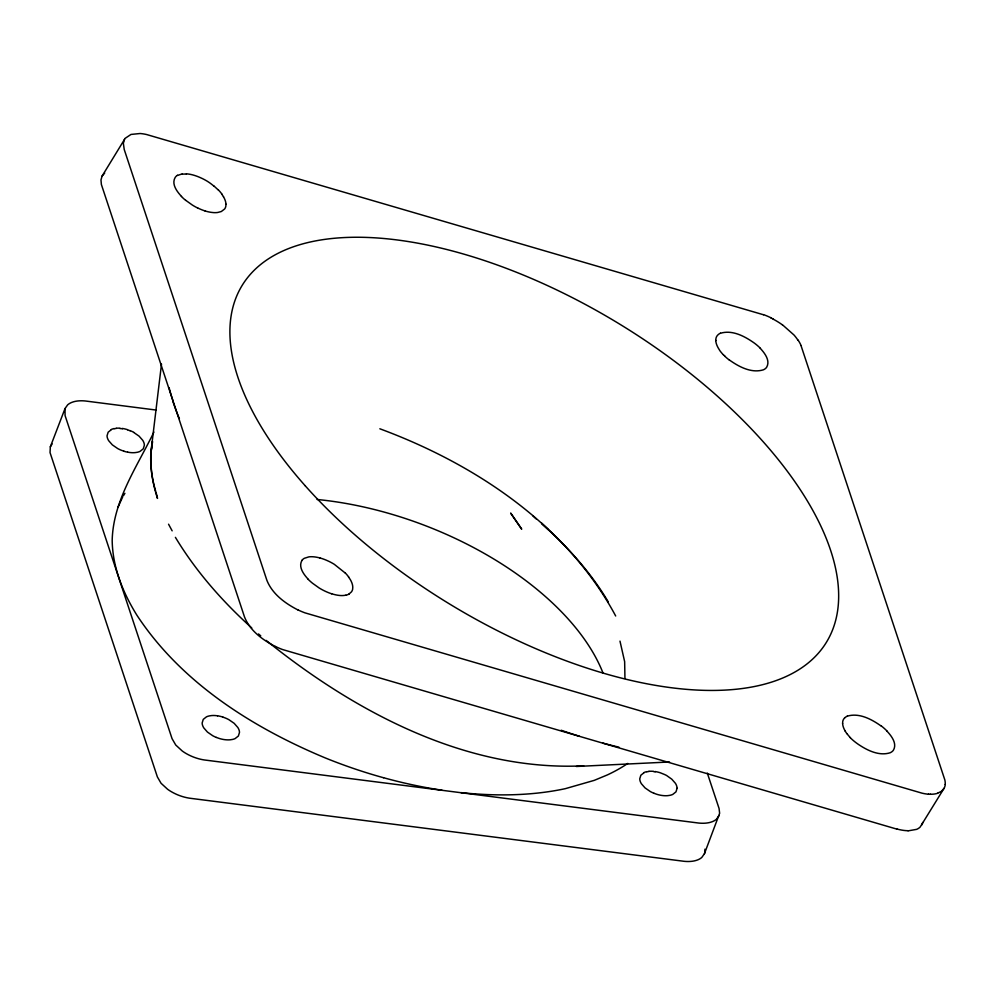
<?xml version="1.0" encoding="UTF-8"?>
<svg xmlns="http://www.w3.org/2000/svg" width="995" height="995" viewBox="0 0 995 995"><rect width="100%" height="100%" fill="white"/><g stroke="black" fill="none" stroke-linecap="round" stroke-linejoin="round"><path stroke-width="1.49" d="M161.501 364.046L150.966 451.805C149.797 467.613 152.658 483.408 157.508 498.408L156.053 492.326M225.989 204.211L225.803 206.326A29.228 13.967 31.7 0 1 224.596 209.025L221.313 211.525L217.743 212.47A29.352 14.154 31.8 0 1 213.415 212.594L211.811 212.42A29.241 13.918 31.2 0 1 206.736 211.437L204.958 210.89M715.791 340.564L715.965 338.437A29.228 13.967 31.7 0 1 717.171 335.738L717.83 335.004A29.29 14.029 31.7 0 1 720.417 333.213M842.591 723.477L842.765 721.363A29.228 13.967 31.7 0 1 843.971 718.664L844.618 717.917M677.073 788.301L675.978 791.858L672.769 794.408A19.726 10.771 21 0 1 669.971 795.316L667.819 795.639A19.651 10.734 21 0 1 664.262 795.689A19.427 10.609 21 0 1 660.456 795.204A19.651 10.734 21 0 1 656.526 794.197L653.989 793.276M624.947 678.453L624.649 661.65L619.985 641.116M704.957 851.533L704.933 849.183M152.036 446.705L152.496 441.494C149.499 457.986 150.805 475.088 155.643 491.082M150.966 451.805L151.775 447.986M156.041 410.039L85.52 401.01A29.265 15.982 21 0 0 80.035 400.811A29.203 15.945 21 0 0 73.593 401.781L72.2 402.241A29.452 16.082 21 0 0 67.648 404.853L65.011 408.584L50.335 446.83L50.036 452.588L157.372 776.908L161.053 783.264L167.595 789.271A29.452 16.082 21 0 0 174.361 793.326L176.19 794.197A29.203 15.945 21 0 0 183.876 796.97A29.265 15.982 21 0 0 189.709 798.214L683.926 861.284A29.265 15.982 21 0 0 689.411 861.483A29.203 15.945 21 0 0 695.853 860.513L697.246 860.066A29.452 16.082 21 0 0 701.798 857.441L704.435 853.722L719.634 813.288L719.062 808.475L707.308 773.078M65.011 408.584L65.073 415.574L172.06 738.663L175.742 745.019L182.272 751.026A29.452 16.082 21 0 0 189.038 755.081L190.878 755.951A29.203 15.945 21 0 0 198.552 758.725A29.265 15.982 21 0 0 204.385 759.969L698.602 823.039A29.265 15.982 21 0 0 704.087 823.238A29.203 15.945 21 0 0 710.529 822.268L711.935 821.82A29.452 16.082 21 0 0 716.487 819.196L719.111 815.465M153.902 432.091C137.161 466.568 113.007 500.945 112.186 540.559C112.609 567.274 122.945 592.784 136.9 615.208C181.214 682.62 252.332 727.544 325.576 758.053A292.692 159.834 21 0 0 383.56 777.742M704.435 853.722L704.758 852.64M763.488 314.756L146.675 134.549A39.029 18.706 31.5 0 0 140.059 133.517L131.004 134.437L125.171 138.317L102.099 176.065L100.98 179.933L101.378 184.498L244.496 616.925C249.919 630.668 262.705 639.996 275.441 646.526M124.474 139.412L123.355 143.28L124.226 149.486L266.871 580.272C272.294 594.015 285.08 603.343 297.816 609.873M50.335 446.83L52.113 443.944M118.032 507.139L122.671 496.94M908.136 830.85L916.644 829.357A39.253 18.793 31.5 0 0 920.164 827.032L944.093 788.276A38.892 18.631 31.1 0 0 945.25 784.421M123.417 495.734L124.91 493.333M102.099 176.065L104.686 173.08M302.007 560.322C297.99 567.001 303.848 574.55 308.301 579.351M944.093 788.276L941.506 791.261L937.564 793.251M349.096 593.94L351.384 591.938A29.228 13.98 31.1 0 0 352.64 589.264L352.777 587.125A29.402 14.204 30.9 0 0 350.339 579.662L348.536 576.963M111.365 429.653L108.156 432.191L107.05 435.748A19.315 10.547 21 0 0 108.704 440.723L112.348 444.877L117.609 448.509A19.726 10.771 21 0 0 121.278 450.25L123.853 451.17M644.063 772.68L640.855 775.229L639.76 778.774A19.315 10.547 21 0 0 641.402 783.749L645.058 787.916L650.307 791.535A19.651 10.734 21 0 0 653.914 793.264M177.496 175.406L182.048 173.963M720.455 333.25C732.469 329.619 744.894 336.385 754.459 343.175A29.402 14.067 31.4 0 1 760.404 348.312M847.255 716.164C859.257 712.544 871.695 719.298 881.259 726.101M114.164 428.733L116.315 428.41M646.862 771.772L649.014 771.436M345.825 595.159L344.544 595.383A29.352 14.154 31.8 0 1 340.215 595.52L338.611 595.346A29.241 13.88 31.2 0 1 333.512 594.301L331.745 593.816M266.15 640.407C355.178 712.072 466.332 771.473 583.679 765.827M576.341 766.486L669.511 761.983M928.472 794.122L930.512 794.197M319.868 557.934L321.646 558.456A29.241 14.092 31.5 0 1 327.069 560.533L328.897 561.354A29.415 14.005 31.3 0 1 334.295 564.314L345.091 572.909M897.204 829.221L282.717 649.586A38.979 18.656 31.4 0 1 275.453 646.489M379.841 428.783C474.764 463.881 566.914 524.95 615.681 615.992M127.584 429.852L130.146 430.773M222.681 717.034L225.243 717.967A19.726 10.771 21 0 1 228.912 719.696L234.173 723.328L237.817 727.482A19.315 10.547 21 0 1 239.049 730.019A19.315 10.547 21 0 1 239.472 732.457L238.377 736.014L235.156 738.564A19.726 10.771 21 0 1 232.37 739.472L230.218 739.795A19.651 10.734 21 0 1 225.405 739.733A19.427 10.609 21 0 1 222.843 739.36A19.651 10.734 21 0 1 218.925 738.352L216.375 737.432M770.752 317.815L773.165 319.034M133.815 432.514L139.076 436.146L142.72 440.3A19.315 10.547 21 0 1 144.362 445.238L143.28 448.82L140.059 451.369A19.726 10.771 21 0 1 137.273 452.29L135.121 452.613A19.726 10.771 21 0 1 131.502 452.663A19.427 10.609 21 0 1 127.746 452.165M782.431 324.756L794.01 335.017A38.892 18.619 31.4 0 1 798.102 340.427M729.298 359.929C738.85 366.72 751.287 373.486 763.289 369.854A29.402 14.104 32.1 0 0 766.585 367.366C770.565 360.675 764.732 353.138 760.267 348.337M185.754 200.343L192.346 205.045A29.191 13.918 31.4 0 0 197.694 208.03M258.501 633.952L260.752 635.83M214.049 186.09L218.291 189.995M541.902 523.867C567.448 546.715 590.868 572.399 608.343 602.025M251.785 627.969C222.395 601.403 195.891 571.329 175.406 537.35M532.686 515.609L536.044 518.83M541.591 523.084L548.17 529.601M723.477 354.767L724.82 356.098M850.277 737.693L851.608 739.011A29.29 13.918 31.5 0 0 856.16 742.792A29.552 14.054 31.4 0 0 859.469 745.106C868.225 750.839 879.505 756.125 890.09 752.78A29.402 14.079 31.7 0 0 893.361 750.28C897.378 743.601 891.52 736.051 887.067 731.25M181.5 196.438C177.048 191.637 171.19 184.087 175.207 177.408A29.427 14.303 31.2 0 1 177.458 175.282M846.832 733.638L845.053 730.939M221.736 194.05L223.514 196.749M168.553 524.203L172.147 530.845M801.062 345.725L944.815 779.844A39.116 18.669 31.7 0 1 945.2 784.408M763.451 314.619A39.029 18.631 31.4 0 1 770.777 317.691M798.139 340.166A39.029 18.631 31.4 0 1 801.025 345.439M773.14 319.121A39.066 18.519 31.4 0 1 782.356 324.818M218.427 189.97A29.228 14.067 31.3 0 1 221.873 194.062M349.146 593.978A29.552 14.179 31.6 0 1 345.899 595.234M297.828 609.823A39.029 18.631 31.4 0 0 305.079 612.883L921.892 793.127A39.029 18.88 31.8 0 0 928.546 794.234M937.613 793.289A39.066 18.768 31.6 0 1 930.561 794.259M729.223 359.979A29.29 14.067 31.4 0 1 724.721 356.123M723.353 354.792A29.228 14.067 31.3 0 1 719.907 350.713L718.266 348.026A29.34 13.93 31.7 0 1 715.803 340.489M881.383 726.014A29.402 14.079 31.7 0 1 887.204 731.238M850.402 737.668A29.228 13.88 31.6 0 1 846.969 733.638M331.671 593.791A29.352 14.154 31.8 0 1 326.26 591.714A29.191 13.88 31.4 0 1 319.146 587.97L312.554 583.257A29.427 14.303 31.2 0 1 308.214 579.364M204.883 210.878A29.352 14.154 31.8 0 1 197.644 207.943M319.88 557.959A29.415 14.005 31.3 0 0 313.201 556.79A29.191 14.017 31.6 0 0 308.848 556.877L304.296 558.319A29.427 14.067 31.2 0 0 301.995 560.322M182.085 174.225A29.191 13.918 31.4 0 1 186.426 174.125M186.388 173.826A29.415 14.042 31.3 0 1 193.067 174.996L194.846 175.53A29.241 14.092 31.5 0 1 200.281 177.62L202.097 178.441A29.352 13.893 31.4 0 1 207.47 181.364L209.174 182.483A29.552 14.054 31.4 0 1 213.925 186.152M223.477 196.736A29.402 14.166 31 0 1 225.964 204.224M845.103 730.89A29.29 13.918 31.5 0 1 842.628 723.452M844.718 717.868A29.29 13.918 31.5 0 1 847.367 716.164M185.679 200.381A29.427 14.303 31.2 0 1 181.413 196.45M345.215 572.896A29.228 14.067 31.3 0 1 348.66 576.976M173.167 401.532A391.234 186.973 31.4 0 1 169.113 387.776M618.927 747.17A391.234 187.284 31.4 0 1 602.933 743.116M579.488 736.288A391.234 187.284 31.4 0 1 561.168 730.243M179.411 418.771A391.234 187.284 31.4 0 1 173.043 401.831M908.025 830.725A39.203 18.644 31.2 0 1 897.142 829.059M922.701 822.467A39.203 18.644 31.2 0 1 921.768 824.93M627.783 763.426A294.184 160.655 21 0 1 607.286 774.956L594.289 780.354L565.384 788.649A292.692 159.834 21 0 1 515.908 794.632A292.679 159.834 21 0 1 460.996 792.629M441.991 790.204A292.679 159.834 21 0 1 383.635 777.742M317.069 499.478A244.521 133.529 21 0 1 602.92 672.807M127.646 452.165A19.726 10.771 21 0 1 123.741 451.17M122.261 428.435A19.726 10.771 21 0 1 127.459 429.653M130.084 430.599A19.726 10.771 21 0 1 133.765 432.34M643.976 772.568A19.651 10.734 21 0 1 646.762 771.647M648.951 771.324A19.651 10.734 21 0 1 653.752 771.386M655.058 771.548A19.651 10.734 21 0 1 660.245 772.767L662.844 773.811A19.651 10.734 21 0 1 666.513 775.441L671.774 779.172L675.431 783.326A19.315 10.547 21 0 1 677.06 788.276M216.313 737.419A19.651 10.734 21 0 1 212.656 735.678L207.445 732.071L203.801 727.905A19.315 10.547 21 0 1 202.159 722.967L203.254 719.385L206.462 716.835A19.726 10.771 21 0 1 209.261 715.927L211.413 715.592A19.726 10.771 21 0 1 215.019 715.542A19.427 10.609 21 0 1 217.482 715.815M111.303 429.479A19.726 10.771 21 0 1 114.102 428.559M116.303 428.236A19.726 10.771 21 0 1 119.873 428.186M217.582 715.815A19.726 10.771 21 0 1 222.793 717.034M119.922 428.534A19.427 10.609 21 0 1 122.447 428.795M653.877 771.672A19.427 10.609 21 0 1 655.145 771.834M521.616 529.041L510.783 513.258L521.616 529.041M305.117 485.672A342.33 163.765 31.4 0 0 822.38 648.243A342.33 163.765 31.4 0 0 475.349 257.606A342.33 163.765 31.4 0 0 305.117 485.672"/></g></svg>
